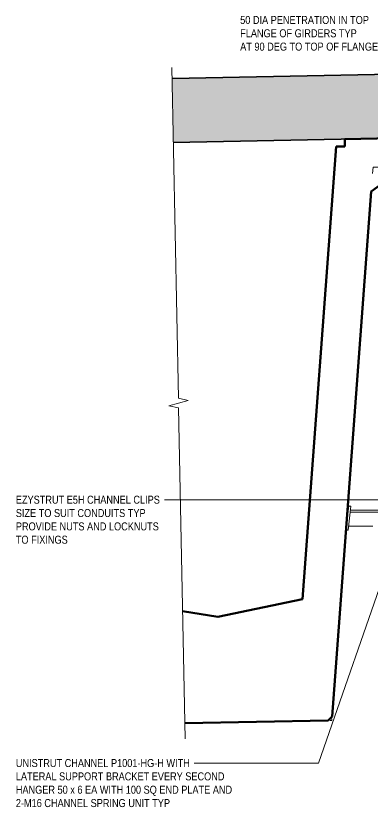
# Model space of a CAD drawing. Header units: metres. Extents: x -5.15 to 4.7, y 2.66 to 5.5.
# Drawn here: x -5.15 to -4.036, y 3.032 to 5.505 of the extents above; entities that cross this region are included whole.
import ezdxf

# ---------------------------------------------------------------- set-up
doc = ezdxf.new("R2010")
doc.units = ezdxf.units.M
doc.linetypes.add('JacobsDash', pattern=[0.0045, 0.003, -0.0015])
for name, color, linetype, lineweight in [('A-DETL', 7, 'Continuous', 13), ('A-DETL-GENF', 7, 'Continuous', 9), ('G-ANNO-TEXT', 7, 'Continuous', 9)]:
    doc.layers.add(name, color=color, linetype=linetype, lineweight=lineweight)
doc.styles.add('Arial Narrow', font='ARIALN.TTF', dxfattribs={"height": 0.025})

# ---------------------------------------------------------------- blocks, each defined once
blk = doc.blocks.new('1815 DEEP SUPER-T GIRDER_2D - 1815 DEEP SUPER-T GIRDER_2D-7372020-DRG-2873254 - TYPE 4 HANGER _4X100 DIA_')
at = {"layer": 'A-DETL-GENF', "lineweight": 50}
for p, q in [((0.4267, 0.0602), (0.99, 0.0602)), ((0.4267, 0.037), (0.4267, 0.0602)), ((0.99, -0.0168), (0.99, 0.0602)), ((0.3993, 0.037), (0.2655, -1.3748)), ((0.4267, 0.037), (0.3993, 0.037)), ((0.977, -0.0298), (0.99, -0.0168)), ((0.5063, -0.1056), (0.6139, -0.0298)), ((0.6139, -0.0298), (0.977, -0.0298)), ((0.5063, -0.1056), (0.3512, -1.7429)), ((0, -1.4248), (0.2655, -1.3748)), ((0, -1.4248), (-0.1094, -1.4042)), ((-0.1094, -1.7548), (0.3381, -1.7548)), ((0.3381, -1.7548), (0.3512, -1.7429))]:
    blk.add_line(p, q, dxfattribs=at)
at = {"layer": 'A-DETL-GENF', "color": 8, "true_color": 0x808080}
for p, q in [((0.5135, -0.0298), (0.5116, -0.0496)), ((0.5335, -0.0298), (0.5135, -0.0298)), ((0.3501, -1.7548), (0.3451, -1.7548)), ((0.3501, -1.7548), (0.3506, -1.7499))]:
    blk.add_line(p, q, dxfattribs=at)
blk = doc.blocks.new('CS_DET_BreakLine_ViewScale - CS_Std BreakLine-7262363-DRG-2873254 - TYPE 4 HANGER _4X100 DIA_')
at = {"layer": 'A-DETL-GENF'}
for p, q in [((1.0118, 0.03), (1.0043, 0)), ((1.0268, -0.03), (1.0118, 0.03)), ((1.0043, 0), (-0.03, 0)), ((1.0343, 0), (1.0268, -0.03)), ((2.0686, 0), (1.0343, 0))]:
    blk.add_line(p, q, dxfattribs=at)

msp = doc.modelspace()

# ---------------------------------------------------------------- hatches: boundary and pattern name
at = {"layer": 'A-DETL-GENF'}
h = msp.add_hatch(dxfattribs=at)
h.set_pattern_fill('FP_1', color=256, style=0, pattern_type=2)
h.set_pattern_definition([(50, (0, 0), (0.0925501, -0.0080936), [0.00968, -0.10645]), (355, (0, 0), (-0.0178988, 0.0970593), [0.00774, -0.08516]), (100.451, (0.00771, -0.00067), (0.0746521, 0.0889572), [0.00822, -0.09047]), (46.184, (0, 0.02581), (0.137706, -0.0213563), [0.01452, -0.15968]), (96.636, (0.01148, 0.02403), (0.1206032, 0.1256891), [0.01234, -0.1357]), (351.184, (0, 0.02581), (0.1205986, 0.1256918), [0.01161, -0.12774]), (21, (0.0129, 0.01935), (0.0770223, -0.05194804), [0.00968, -0.10645]), (326, (0.0129, 0.01935), (0.0314006, 0.0935675), [0.00774, -0.08516]), (71.451, (0.01932, 0.01503), (0.1084195, 0.0416117), [0.00822, -0.09047]), (37.5, (0, 0), (0.00156777, 0.04294984), [0.00034, -0.08379, 0.00034, -0.08612, -0.08548]), (37.5, (0, 0), (0.00156777, 0.04294984), [-0.17058, 0.00034, -0.08515]), (7.5, (0, 0), (0.0339471, 0.0508964), [0.00034, -0.04895, 0.00034, -0.08186, -0.03258]), (7.5, (0, 0), (0.0339471, 0.0508964), [-0.13148, 0.00034, -0.03225]), (327.5, (-0.02877, 0), (0.06888044, -0.00291612), [0.00034, -0.03192, 0.00034, -0.10031, -0.13355]), (327.5, (-0.02877, 0), (0.06888044, -0.00291612), [-0.1329, 0.00034, -0.13321]), (317.5, (-0.04168, 0), (0.07524634, 0.0129182), [0.00034, -0.0416, 0.00034, -0.0665, -0.09484]), (317.5, (-0.04168, 0), (0.07524634, 0.0129182), [-0.10877, 0.00034, -0.0945])])
h.paths.add_polyline_path([(-4.6579, 5.1089), (-2.5407, 5.1512), (-2.5445, 5.3512), (-4.6619, 5.3088)])

# ---------------------------------------------------------------- linework, layer by layer
at = {"layer": 'A-DETL', "lineweight": 35}
for p, q in [((-4.6619, 5.3088), (-2.5445, 5.3512)), ((-4.6579, 5.1089), (-2.5407, 5.1512))]:
    msp.add_line(p, q, dxfattribs=at)
at = {"layer": 'A-DETL'}
for p, q in [((-4.1088, 3.9748), (-4.1181, 3.8936)), ((-4.1088, 3.9748), (-4.1121, 3.9748)), ((-4.1031, 3.9722), (-4.1117, 3.8972)), ((-4.1031, 3.9722), (-4.1088, 3.9722)), ((-3.8858, 3.9597), (-4.1045, 3.9597)), ((-4.0339, 3.9102), (-4.1102, 3.9102)), ((-4.1117, 3.8972), (-4.1177, 3.8972))]:
    msp.add_line(p, q, dxfattribs=at)
at = {"layer": 'A-DETL', "linetype": 'JacobsDash'}
msp.add_line((-4.0094, 3.9537), (-4.1052, 3.9537), dxfattribs=at)
at = {"layer": 'G-ANNO-TEXT'}
for p, q in [((-4.6849, 3.9928), (-4.6849, 3.9928)), ((-3.6976, 3.9928), (-4.6849, 3.9928)), ((-3.9598, 3.8723), (-4.204, 3.17)), ((-4.4585, 3.17), (-4.5922, 3.17)), ((-4.204, 3.17), (-4.4585, 3.17))]:
    msp.add_line(p, q, dxfattribs=at)

# ---------------------------------------------------------------- block references
at = {"layer": 'A-DETL-GENF', "rotation": 271.1457923046129}
msp.add_blockref('CS_DET_BreakLine_ViewScale - CS_Std BreakLine-7262363-DRG-2873254 - TYPE 4 HANGER _4X100 DIA_', (-4.662, 5.3136), dxfattribs=at)
at = {"layer": 'A-DETL-GENF', "color": 8, "true_color": 0x808080, "rotation": 1.145792304612802}
msp.add_blockref('1815 DEEP SUPER-T GIRDER_2D - 1815 DEEP SUPER-T GIRDER_2D-7372020-DRG-2873254 - TYPE 4 HANGER _4X100 DIA_', (-4.5473, 5.0509), dxfattribs=at)

# ---------------------------------------------------------------- texts
at = {"layer": 'G-ANNO-TEXT', "char_height": 0.025, "attachment_point": 1, "style": 'Arial Narrow', "bg_fill": 3, "box_fill_scale": 1, "bg_fill_color": 256, "bg_fill_transparency": 0}
for s, insert in [('50 DIA PENETRATION IN TOP ', (-4.4488, 5.5041)), ('FLANGE OF GIRDERS TYP', (-4.4488, 5.4625)), ('AT 90 DEG TO TOP OF FLANGE', (-4.4488, 5.4208)), ('SIZE TO SUIT CONDUITS TYP ', (-5.1502, 3.9636)), ('TO FIXINGS', (-5.1502, 3.8803)), ('UNISTRUT CHANNEL P1001-HG-H WITH', (-5.1502, 3.1825)), ('LATERAL SUPPORT BRACKET EVERY SECOND ', (-5.1502, 3.1409)), ('HANGER 50 x 6 EA WITH 100 SQ END PLATE AND ', (-5.1502, 3.0992))]:
    msp.add_mtext(s, dxfattribs=dict(at, insert=insert))

# ---------------------------------------------------------------- next in the draw order: texts
for s, insert in [('EZYSTRUT E5H CHANNEL CLIPS ', (-5.1502, 4.0053)), ('PROVIDE NUTS AND LOCKNUTS ', (-5.1502, 3.9219)), ('2-M16 CHANNEL SPRING UNIT TYP', (-5.1502, 3.0575))]:
    msp.add_mtext(s, dxfattribs=dict(at, insert=insert))

doc.saveas('drawing.dxf')
